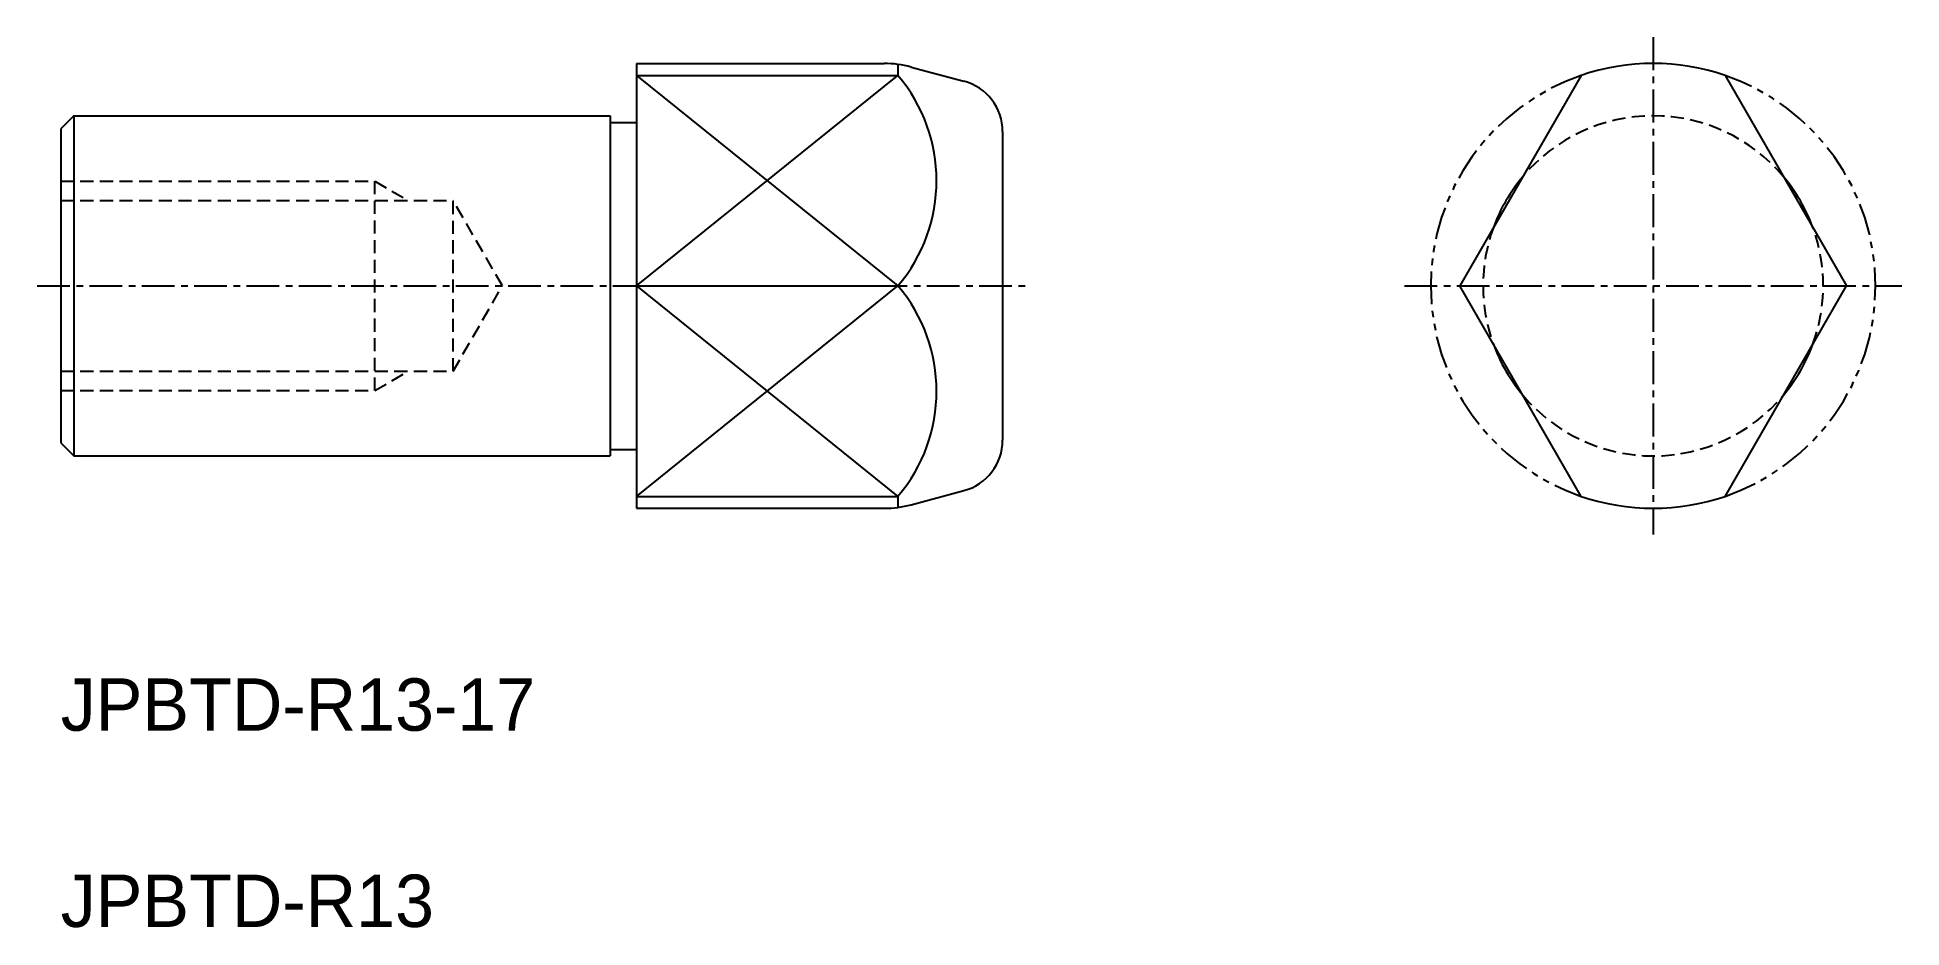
# Model space of a CAD drawing. Extents: x -1538.1 to -1466.8, y -705.7 to -671.7.
import ezdxf

# ---------------------------------------------------------------- set-up
doc = ezdxf.new("R2010")
doc.units = 0
for name, pattern in [('CENTER', [2, 1.25, -0.25, 0.25, -0.25]), ('DASHED', [0.75, 0.5, -0.25]), ('PHANTOM', [2.5, 1.25, -0.25, 0.25, -0.25, 0.25, -0.25])]:
    doc.linetypes.add(name, pattern=pattern)
doc.layers.get('0').update_dxf_attribs({"linetype": 'CONTINUOUS'})
doc.layers.add('CENTER', color=1, linetype='CENTER')

msp = doc.modelspace()

# ---------------------------------------------------------------- linework, layer by layer
at = {"linetype": 'CONTINUOUS'}
for p, q in [((-1515.173, -672.664), (-1505.7, -672.664)), ((-1515.173, -672.664), (-1515.173, -689.664)), ((-1505.173, -672.699), (-1505.173, -673.121)), ((-1536.673, -674.664), (-1537.173, -675.164)), ((-1536.673, -674.664), (-1536.673, -687.664)), ((-1536.673, -674.664), (-1516.173, -674.664)), ((-1516.173, -674.664), (-1516.173, -687.664)), ((-1537.173, -675.164), (-1537.173, -687.164)), ((-1516.173, -674.914), (-1515.173, -674.914)), ((-1501.173, -675.27), (-1501.173, -687.057)), ((-1537.173, -687.164), (-1536.673, -687.664)), ((-1516.173, -687.414), (-1515.173, -687.414)), ((-1536.673, -687.664), (-1516.173, -687.664)), ((-1515.173, -689.664), (-1505.7, -689.664)), ((-1505.173, -689.207), (-1505.173, -689.629))]:
    msp.add_line(p, q, dxfattribs=at)
at = {"color": 7, "linetype": 'CONTINUOUS'}
for p, q in [((-1515.173, -673.121), (-1505.173, -673.121)), ((-1479.062, -673.121), (-1483.706, -681.164)), ((-1473.562, -673.121), (-1468.919, -681.164)), ((-1515.173, -681.164), (-1505.173, -681.164)), ((-1479.062, -689.207), (-1483.706, -681.164)), ((-1473.562, -689.207), (-1468.919, -681.164)), ((-1515.173, -689.207), (-1505.173, -689.207))]:
    msp.add_line(p, q, dxfattribs=at)
at = {"color": 3}
for p, q in [((-1515.173, -681.164), (-1505.173, -673.121)), ((-1515.173, -673.121), (-1505.173, -681.164)), ((-1515.173, -689.207), (-1505.173, -681.164)), ((-1515.173, -681.164), (-1505.173, -689.207))]:
    msp.add_line(p, q, dxfattribs=at)
for p, q in [((-1504.664, -672.8), (-1502.655, -673.338)), ((-1504.664, -689.528), (-1502.655, -688.989))]:
    msp.add_line(p, q)
at = {"color": 3, "linetype": 'DASHED'}
for p, q in [((-1537.173, -677.164), (-1525.173, -677.164)), ((-1525.173, -677.164), (-1523.889, -677.905)), ((-1525.173, -685.164), (-1525.173, -677.164)), ((-1537.173, -677.905), (-1522.173, -677.905)), ((-1522.173, -684.422), (-1522.173, -677.905)), ((-1520.292, -681.164), (-1522.173, -677.905)), ((-1522.173, -684.422), (-1520.292, -681.164)), ((-1537.173, -684.422), (-1522.173, -684.422)), ((-1525.173, -685.164), (-1523.889, -684.422)), ((-1537.173, -685.164), (-1525.173, -685.164))]:
    msp.add_line(p, q, dxfattribs=at)
at = {"linetype": 'CONTINUOUS'}
for centre, radius, start, end in [((-1505.7, -676.664), 4, 75, 90), ((-1503.173, -675.27), 2, 360, 75), ((-1503.173, -687.057), 2, 285, 360), ((-1505.7, -685.664), 4, 270, 285)]:
    msp.add_arc(centre, radius, start, end, dxfattribs=at)
at = {"color": 7, "linetype": 'CONTINUOUS'}
for centre, radius, start, end in [((-1509.924, -677.142), 6.224, 319.75216, 40.24784), ((-1476.312, -681.164), 8.5, 71.1235, 108.8765), ((-1476.312, -681.164), 6.5, 140.08905, 159.91095), ((-1476.312, -681.164), 6.5, 20.08905, 39.91095), ((-1509.924, -685.185), 6.224, 319.75216, 40.24784), ((-1476.312, -681.164), 6.5, 200.08905, 219.91095), ((-1476.312, -681.164), 6.5, 320.08905, 339.91095), ((-1476.312, -681.164), 8.5, 251.1235, 288.8765)]:
    msp.add_arc(centre, radius, start, end, dxfattribs=at)
at = {"color": 3, "linetype": 'PHANTOM'}
for start, end in [(108.8765, 251.1235), (288.8765, 71.1235)]:
    msp.add_arc((-1476.312, -681.164), 8.5, start, end, dxfattribs=at)
at = {"color": 3, "linetype": 'DASHED'}
for start, end in [(39.91095, 140.08905), (159.91095, 200.08905), (339.91095, 20.08905), (219.91095, 320.08905)]:
    msp.add_arc((-1476.312, -681.164), 6.5, start, end, dxfattribs=at)
at = {"layer": 'CENTER', "color": 1, "linetype": 'CENTER'}
for p, q in [((-1476.312, -671.664), (-1476.312, -690.664)), ((-1538.068, -681.164), (-1500.212, -681.164)), ((-1485.812, -681.164), (-1466.812, -681.164))]:
    msp.add_line(p, q, dxfattribs=at)

# ---------------------------------------------------------------- texts
for s, p in [('JPBTD-R13-17', (-1537.173, -698.164)), ('JPBTD-R13', (-1537.173, -705.664))]:
    msp.add_text(s, height=2).set_placement(p)

doc.saveas('drawing.dxf')
